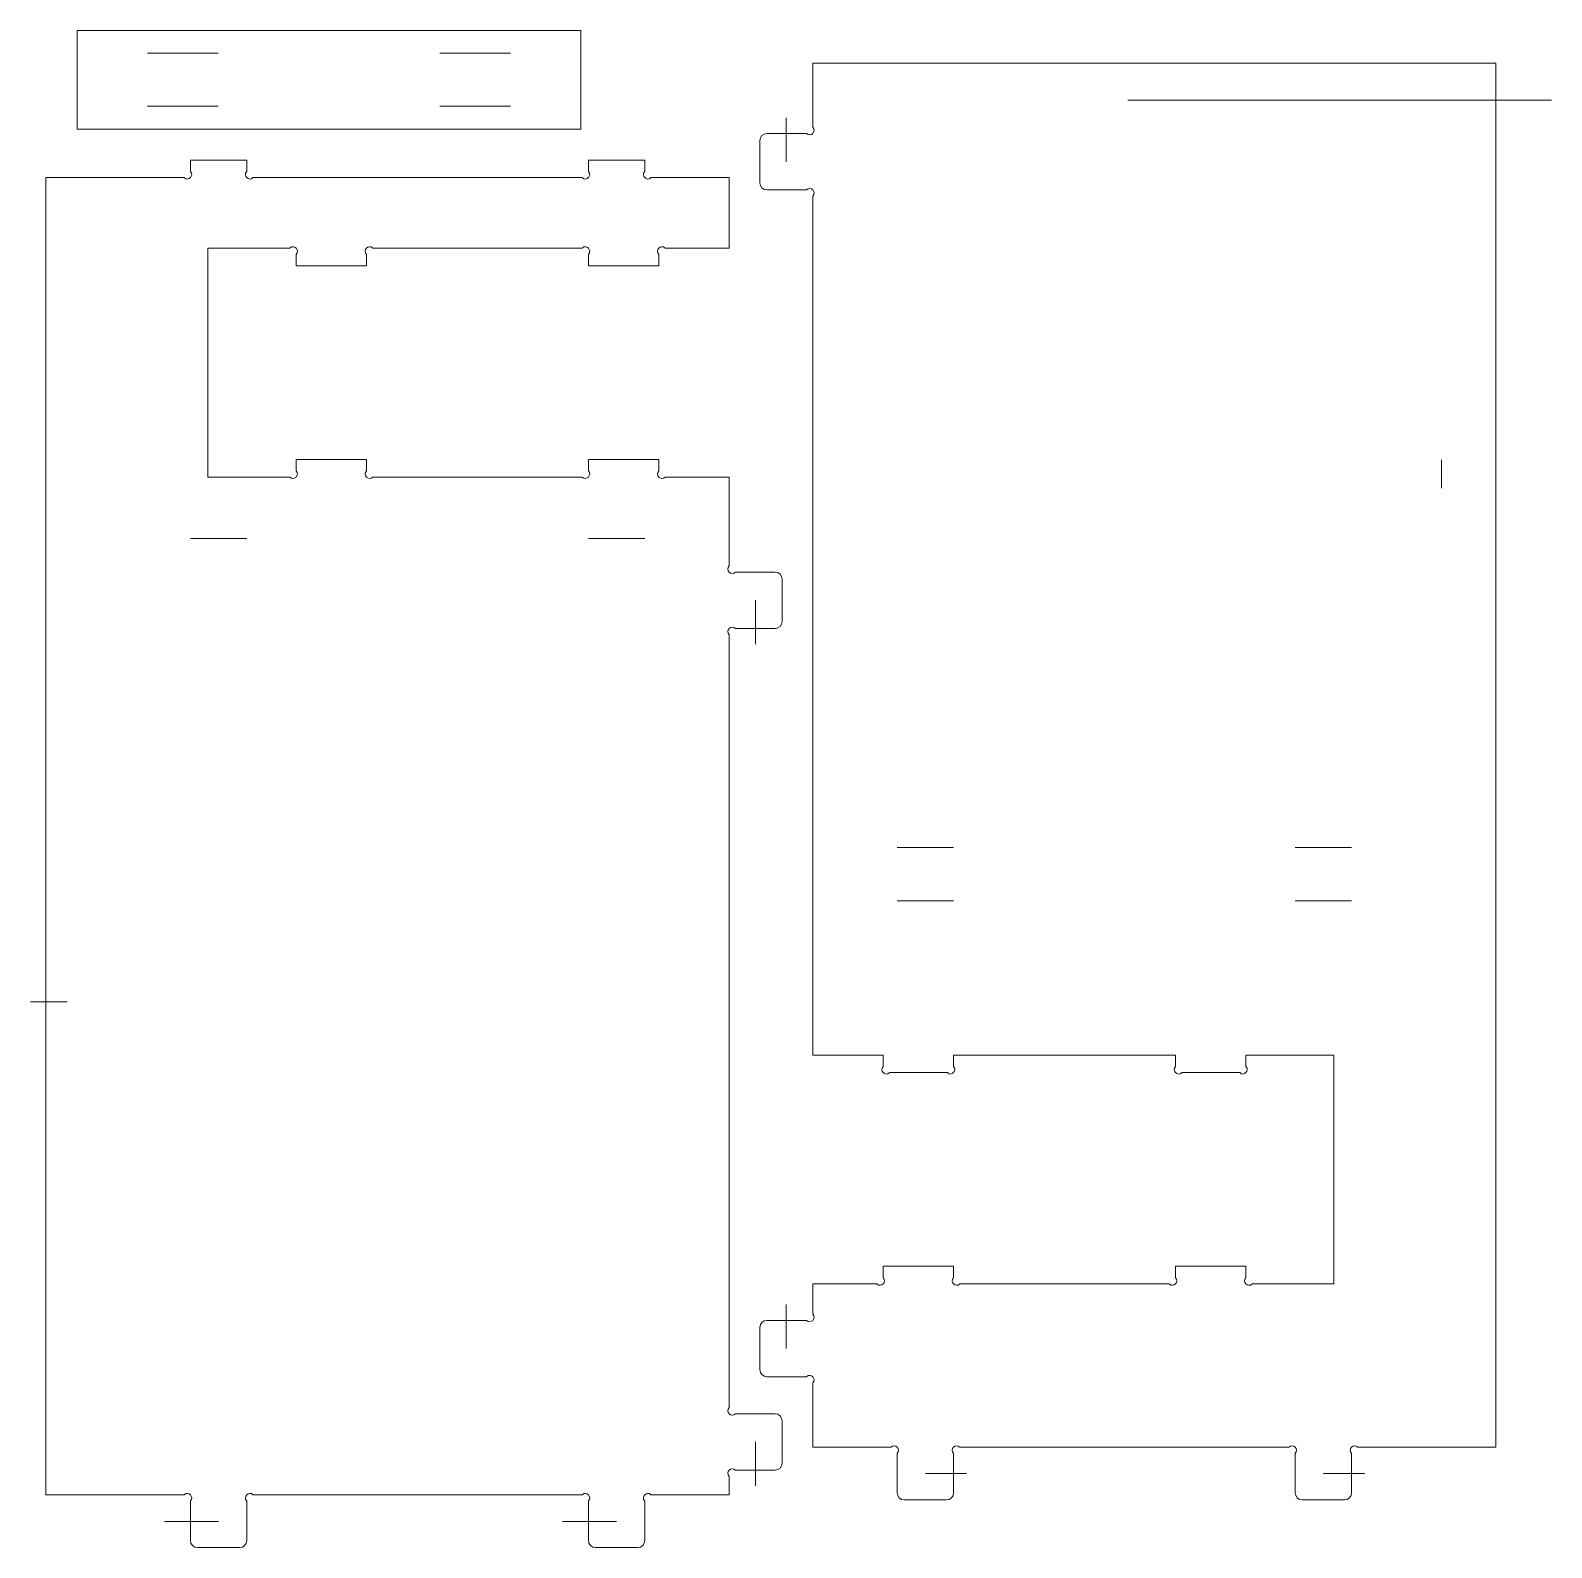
# Model space of a CAD drawing. Header units: millimetres. Extents: x -183 to 205, y -97 to 97.
# Drawn here: x 11.1 to 205.5, y -97 to 96.9 of the extents above; entities that cross this region are included whole.
import ezdxf

# ---------------------------------------------------------------- set-up
doc = ezdxf.new("R2010")
doc.units = ezdxf.units.MM
doc.header["$MEASUREMENT"] = 0
doc.layers.add('Capa 1', color=7, linetype='Continuous')

msp = doc.modelspace()

# ---------------------------------------------------------------- linework, layer by layer
at = {"layer": 'Capa 1', "color": 93, "lineweight": 18}
for points, knots in [([(81.451, 96.9119), (81.4551, 96.9119), (81.4585, 96.9085), (81.4585, 96.9044), (81.4585, 96.9044), (81.4585, 96.9044), (81.4585, 84.3197), (81.4585, 84.3197), (81.4585, 84.3197), (81.4585, 84.3156), (81.4551, 84.3122), (81.451, 84.3122), (81.451, 84.3122), (81.451, 84.3122), (17.1159, 84.3121), (17.1159, 84.3121), (17.1159, 84.3121), (17.1118, 84.3121), (17.1084, 84.3155), (17.1084, 84.3196), (17.1084, 84.3196), (17.1084, 84.3196), (17.1084, 96.9043), (17.1084, 96.9043), (17.1084, 96.9043), (17.1084, 96.9084), (17.1118, 96.9118), (17.1159, 96.9118), (17.1159, 96.9118), (17.1159, 96.9118), (81.451, 96.9119), (81.451, 96.9119)], [0, 0, 0, 0, 0.11111111, 0.11111111, 0.11111111, 0.11111112, 0.22222222, 0.22222222, 0.22222222, 0.22222223, 0.33333333, 0.33333333, 0.33333333, 0.33333334, 0.44444444, 0.44444444, 0.44444444, 0.44444445, 0.55555556, 0.55555556, 0.55555556, 0.55555557, 0.66666667, 0.66666667, 0.66666667, 0.66666668, 0.77777778, 0.77777778, 0.77777778, 0.77777779, 1, 1, 1, 1]), ([(198.3863, -84.1179), (198.3863, -84.1179), (198.3863, 86.8822), (198.3863, 86.8822), (198.3863, 86.8822), (198.3863, 87.6322), (198.3863, 88.3822), (198.3863, 89.1322), (198.3863, 89.1322), (198.3863, 89.1322), (198.3863, 92.7323), (198.3863, 92.7323), (198.3863, 92.7323), (198.3863, 92.7323), (111.0862, 92.7323), (111.0862, 92.7323), (111.0862, 92.7323), (111.0862, 92.7323), (111.0862, 84.5294), (111.0862, 84.5294), (111.0862, 84.5294), (111.6177, 83.9979), (110.8206, 83.2008), (110.289, 83.732), (110.289, 83.732), (110.289, 83.732), (108.8362, 83.732), (108.8362, 83.732), (108.8362, 83.732), (108.0862, 83.732), (107.3362, 83.732), (106.5862, 83.732), (106.5862, 83.732), (106.5862, 83.732), (105.2362, 83.732), (105.2362, 83.732), (105.2362, 83.732), (104.7392, 83.732), (104.3362, 83.3292), (104.3362, 82.8323), (104.3362, 82.8323), (104.3362, 82.8323), (104.3362, 77.4321), (104.3362, 77.4321), (104.3362, 77.4321), (104.3362, 76.935), (104.7391, 76.5321), (105.2362, 76.5321), (105.2362, 76.5321), (105.2362, 76.5321), (110.289, 76.5322), (110.289, 76.5322), (110.289, 76.5322), (110.8206, 77.0637), (111.6177, 76.2663), (111.0862, 75.7348), (111.0862, 75.7348), (111.0862, 75.7348), (111.0862, -34.0146), (111.0862, -34.0146), (111.0862, -34.0146), (111.0862, -34.0146), (120.0865, -34.0146), (120.0865, -34.0146), (120.0865, -34.0146), (120.0865, -34.0146), (120.0865, -35.4672), (120.0865, -35.4672), (120.0865, -35.4672), (119.5547, -35.9987), (120.3521, -36.7961), (120.8836, -36.2646), (120.8836, -36.2646), (120.8836, -36.2646), (128.2888, -36.2645), (128.2888, -36.2645), (128.2888, -36.2645), (128.8206, -36.796), (129.6178, -35.9986), (129.0862, -35.4671), (129.0862, -35.4671), (129.0862, -35.4671), (129.0862, -34.0145), (129.0862, -34.0145), (129.0862, -34.0145), (129.0862, -34.0145), (157.4363, -34.0146), (157.4363, -34.0146), (157.4363, -34.0146), (157.4363, -34.0146), (157.4363, -35.4672), (157.4363, -35.4672), (157.4363, -35.4672), (156.9047, -35.9987), (157.702, -36.7961), (158.2335, -36.2646), (158.2335, -36.2646), (158.2335, -36.2646), (165.639, -36.2645), (165.639, -36.2645), (165.639, -36.2645), (166.1705, -36.796), (166.9677, -35.9986), (166.4361, -35.4671), (166.4361, -35.4671), (166.4361, -35.4671), (166.4361, -34.0145), (166.4361, -34.0145), (166.4361, -34.0145), (166.4361, -34.0145), (177.6864, -34.0146), (177.6864, -34.0146), (177.6864, -34.0146), (177.6864, -34.0146), (177.6864, -63.2645), (177.6864, -63.2645), (177.6864, -63.2645), (177.6864, -63.2645), (167.2338, -63.2645), (167.2338, -63.2645), (167.2338, -63.2645), (166.7022, -63.7963), (165.9047, -62.9986), (166.4362, -62.4674), (166.4362, -62.4674), (166.4362, -62.4674), (166.4362, -61.0145), (166.4362, -61.0145), (166.4362, -61.0145), (166.4362, -61.0145), (157.4363, -61.0145), (157.4363, -61.0145), (157.4363, -61.0145), (157.4363, -61.0145), (157.4363, -62.4674), (157.4363, -62.4674), (157.4363, -62.4674), (157.9677, -62.9986), (157.1704, -63.7963), (156.6391, -63.2645), (156.6391, -63.2645), (156.6391, -63.2645), (129.8836, -63.2645), (129.8836, -63.2645), (129.8836, -63.2645), (129.352, -63.7963), (128.5547, -62.9986), (129.0862, -62.4674), (129.0862, -62.4674), (129.0862, -62.4674), (129.0862, -61.0145), (129.0862, -61.0145), (129.0862, -61.0145), (129.0862, -61.0145), (120.0865, -61.0145), (120.0865, -61.0145), (120.0865, -61.0145), (120.0865, -61.0145), (120.0865, -62.4674), (120.0865, -62.4674), (120.0865, -62.4674), (120.6177, -62.9986), (119.8205, -63.7963), (119.2889, -63.2645), (119.2889, -63.2645), (119.2889, -63.2645), (111.0863, -63.2645), (111.0863, -63.2645), (111.0863, -63.2645), (111.0863, -63.2645), (111.0863, -67.1206), (111.0863, -67.1206), (111.0863, -67.1206), (111.6178, -67.6521), (110.8207, -68.4495), (110.2891, -67.918), (110.2891, -67.918), (110.2891, -67.918), (108.8363, -67.9179), (108.8363, -67.9179), (108.8363, -67.9179), (108.0863, -67.9179), (107.3363, -67.9179), (106.5863, -67.9179), (106.5863, -67.9179), (106.5863, -67.9179), (105.2363, -67.9179), (105.2363, -67.9179), (105.2363, -67.9179), (104.7393, -67.9179), (104.3363, -68.321), (104.3363, -68.8179), (104.3363, -68.8179), (104.3363, -68.8179), (104.3363, -74.2181), (104.3363, -74.2181), (104.3363, -74.2181), (104.3363, -74.715), (104.7392, -75.1181), (105.2363, -75.1181), (105.2363, -75.1181), (105.2363, -75.1181), (110.2891, -75.118), (110.2891, -75.118), (110.2891, -75.118), (110.8207, -74.5865), (111.6178, -75.3836), (111.0863, -75.9151), (111.0863, -75.9151), (111.0863, -75.9151), (111.0863, -84.118), (111.0863, -84.118), (111.0863, -84.118), (111.0863, -84.118), (121.0891, -84.118), (121.0891, -84.118), (121.0891, -84.118), (121.6206, -83.5862), (122.418, -84.3836), (121.8863, -84.9154), (121.8863, -84.9154), (121.8863, -84.9154), (121.8863, -89.9678), (121.8863, -89.9678), (121.8863, -89.9678), (121.8863, -90.4649), (122.2891, -90.868), (122.7864, -90.868), (122.7864, -90.868), (122.7864, -90.868), (128.1862, -90.868), (128.1862, -90.868), (128.1862, -90.868), (128.6835, -90.868), (129.0863, -90.4649), (129.0863, -89.9678), (129.0863, -89.9678), (129.0863, -89.9678), (129.0863, -88.618), (129.0863, -88.618), (129.0863, -88.618), (129.0863, -87.8679), (129.0863, -87.1178), (129.0863, -86.3677), (129.0863, -86.3677), (129.0863, -86.3677), (129.0863, -84.9153), (129.0863, -84.9153), (129.0863, -84.9153), (128.5548, -84.3835), (129.352, -83.5862), (129.8837, -84.1179), (129.8837, -84.1179), (129.8837, -84.1179), (171.9389, -84.118), (171.9389, -84.118), (171.9389, -84.118), (172.4704, -83.5862), (173.2679, -84.3836), (172.7363, -84.9154), (172.7363, -84.9154), (172.7363, -84.9154), (172.7363, -89.9678), (172.7363, -89.9678), (172.7363, -89.9678), (172.7363, -90.4649), (173.1391, -90.868), (173.6363, -90.868), (173.6363, -90.868), (173.6363, -90.868), (179.0363, -90.8679), (179.0363, -90.8679), (179.0363, -90.8679), (179.5333, -90.8679), (179.9364, -90.4648), (179.9364, -89.9677), (179.9364, -89.9677), (179.9364, -89.9677), (179.9364, -88.6179), (179.9364, -88.6179), (179.9364, -88.6179), (179.9364, -87.8678), (179.9364, -87.1177), (179.9364, -86.3676), (179.9364, -86.3676), (179.9364, -86.3676), (179.9364, -84.9152), (179.9364, -84.9152), (179.9364, -84.9152), (179.4049, -84.3834), (180.2021, -83.5861), (180.7338, -84.1178), (180.7338, -84.1178), (180.7338, -84.1178), (198.3863, -84.1179), (198.3863, -84.1179)], [0, 0, 0, 0, 0.01333333, 0.01333333, 0.01333333, 0.01333334, 0.02666667, 0.02666667, 0.02666667, 0.02666668, 0.04, 0.04, 0.04, 0.04000001, 0.05333333, 0.05333333, 0.05333333, 0.05333334, 0.06666667, 0.06666667, 0.06666667, 0.06666668, 0.08, 0.08, 0.08, 0.08000001, 0.09333333, 0.09333333, 0.09333333, 0.09333334, 0.10666667, 0.10666667, 0.10666667, 0.10666668, 0.12, 0.12, 0.12, 0.12000001, 0.13333333, 0.13333333, 0.13333333, 0.13333334, 0.14666667, 0.14666667, 0.14666667, 0.14666668, 0.16, 0.16, 0.16, 0.16000001, 0.17333333, 0.17333333, 0.17333333, 0.17333334, 0.18666667, 0.18666667, 0.18666667, 0.18666668, 0.2, 0.2, 0.2, 0.20000001, 0.21333333, 0.21333333, 0.21333333, 0.21333334, 0.22666667, 0.22666667, 0.22666667, 0.22666668, 0.24, 0.24, 0.24, 0.24000001, 0.25333333, 0.25333333, 0.25333333, 0.25333334, 0.26666667, 0.26666667, 0.26666667, 0.26666668, 0.28, 0.28, 0.28, 0.28000001, 0.29333333, 0.29333333, 0.29333333, 0.29333334, 0.30666667, 0.30666667, 0.30666667, 0.30666668, 0.32, 0.32, 0.32, 0.32000001, 0.33333333, 0.33333333, 0.33333333, 0.33333334, 0.34666667, 0.34666667, 0.34666667, 0.34666668, 0.36, 0.36, 0.36, 0.36000001, 0.37333333, 0.37333333, 0.37333333, 0.37333334, 0.38666667, 0.38666667, 0.38666667, 0.38666668, 0.4, 0.4, 0.4, 0.40000001, 0.41333333, 0.41333333, 0.41333333, 0.41333334, 0.42666667, 0.42666667, 0.42666667, 0.42666668, 0.44, 0.44, 0.44, 0.44000001, 0.45333333, 0.45333333, 0.45333333, 0.45333334, 0.46666667, 0.46666667, 0.46666667, 0.46666668, 0.48, 0.48, 0.48, 0.48000001, 0.49333333, 0.49333333, 0.49333333, 0.49333334, 0.50666667, 0.50666667, 0.50666667, 0.50666668, 0.52, 0.52, 0.52, 0.52000001, 0.53333333, 0.53333333, 0.53333333, 0.53333334, 0.54666667, 0.54666667, 0.54666667, 0.54666668, 0.56, 0.56, 0.56, 0.56000001, 0.57333333, 0.57333333, 0.57333333, 0.57333334, 0.58666667, 0.58666667, 0.58666667, 0.58666668, 0.6, 0.6, 0.6, 0.60000001, 0.61333333, 0.61333333, 0.61333333, 0.61333334, 0.62666667, 0.62666667, 0.62666667, 0.62666668, 0.64, 0.64, 0.64, 0.64000001, 0.65333333, 0.65333333, 0.65333333, 0.65333334, 0.66666667, 0.66666667, 0.66666667, 0.66666668, 0.68, 0.68, 0.68, 0.68000001, 0.69333333, 0.69333333, 0.69333333, 0.69333334, 0.70666667, 0.70666667, 0.70666667, 0.70666668, 0.72, 0.72, 0.72, 0.72000001, 0.73333333, 0.73333333, 0.73333333, 0.73333334, 0.74666667, 0.74666667, 0.74666667, 0.74666668, 0.76, 0.76, 0.76, 0.76000001, 0.77333333, 0.77333333, 0.77333333, 0.77333334, 0.78666667, 0.78666667, 0.78666667, 0.78666668, 0.8, 0.8, 0.8, 0.80000001, 0.81333333, 0.81333333, 0.81333333, 0.81333334, 0.82666667, 0.82666667, 0.82666667, 0.82666668, 0.84, 0.84, 0.84, 0.84000001, 0.85333333, 0.85333333, 0.85333333, 0.85333334, 0.86666667, 0.86666667, 0.86666667, 0.86666668, 0.88, 0.88, 0.88, 0.88000001, 0.89333333, 0.89333333, 0.89333333, 0.89333334, 0.90666667, 0.90666667, 0.90666667, 0.90666668, 0.92, 0.92, 0.92, 0.92000001, 0.93333333, 0.93333333, 0.93333333, 0.93333334, 0.94666667, 0.94666667, 0.94666667, 0.94666668, 0.96, 0.96, 0.96, 0.96000001, 0.97333333, 0.97333333, 0.97333333, 0.97333334, 1, 1, 1, 1]), ([(13.1279, 78.0967), (13.1279, 78.0967), (30.7806, 78.0967), (30.7806, 78.0967), (30.7806, 78.0967), (31.3121, 77.5652), (32.1095, 78.3626), (31.578, 78.8941), (31.578, 78.8941), (31.578, 78.8941), (31.578, 80.3467), (31.578, 80.3467), (31.578, 80.3467), (31.578, 80.3467), (38.7778, 80.3467), (38.7778, 80.3467), (38.7778, 80.3467), (38.7778, 80.3467), (38.7778, 78.8941), (38.7778, 78.8941), (38.7778, 78.8941), (38.2463, 78.3626), (39.0437, 77.5652), (39.5752, 78.0967), (39.5752, 78.0967), (39.5752, 78.0967), (81.6304, 78.0967), (81.6304, 78.0967), (81.6304, 78.0967), (82.1622, 77.5652), (82.9593, 78.3626), (82.4278, 78.8941), (82.4278, 78.8941), (82.4278, 78.8941), (82.4278, 80.3467), (82.4278, 80.3467), (82.4278, 80.3467), (82.4278, 80.3467), (89.6279, 80.3467), (89.6279, 80.3467), (89.6279, 80.3467), (89.6279, 80.3467), (89.6279, 78.8941), (89.6279, 78.8941), (89.6279, 78.8941), (89.0964, 78.3626), (89.8935, 77.5652), (90.425, 78.0967), (90.425, 78.0967), (90.425, 78.0967), (100.4278, 78.0967), (100.4278, 78.0967), (100.4278, 78.0967), (100.4278, 78.0967), (100.4278, 69.0967), (100.4278, 69.0967), (100.4278, 69.0967), (100.4278, 69.0967), (92.2252, 69.0968), (92.2252, 69.0968), (92.2252, 69.0968), (91.694, 69.6286), (90.8963, 68.8309), (91.4278, 68.2994), (91.4278, 68.2994), (91.4278, 68.2994), (91.4278, 66.8468), (91.4278, 66.8468), (91.4278, 66.8468), (91.4278, 66.8468), (82.4278, 66.8468), (82.4278, 66.8468), (82.4278, 66.8468), (82.4278, 66.8468), (82.4278, 68.2994), (82.4278, 68.2994), (82.4278, 68.2994), (82.9593, 68.8309), (82.1622, 69.6285), (81.6304, 69.0968), (81.6304, 69.0968), (81.6304, 69.0968), (54.8752, 69.0968), (54.8752, 69.0968), (54.8752, 69.0968), (54.3437, 69.6286), (53.5463, 68.8309), (54.0778, 68.2994), (54.0778, 68.2994), (54.0778, 68.2994), (54.0778, 66.8468), (54.0778, 66.8468), (54.0778, 66.8468), (54.0778, 66.8468), (45.0779, 66.8468), (45.0779, 66.8468), (45.0779, 66.8468), (45.0779, 66.8468), (45.0779, 68.2994), (45.0779, 68.2994), (45.0779, 68.2994), (45.6094, 68.8309), (44.812, 69.6285), (44.2805, 69.0968), (44.2805, 69.0968), (44.2805, 69.0968), (33.8279, 69.0968), (33.8279, 69.0968), (33.8279, 69.0968), (33.8279, 69.0968), (33.8279, 39.8469), (33.8279, 39.8469), (33.8279, 39.8469), (33.8279, 39.8469), (44.2805, 39.8469), (44.2805, 39.8469), (44.2805, 39.8469), (44.812, 39.3151), (45.6094, 40.1125), (45.0779, 40.6443), (45.0779, 40.6443), (45.0779, 40.6443), (45.0779, 42.0969), (45.0779, 42.0969), (45.0779, 42.0969), (45.0779, 42.0969), (54.0778, 42.0969), (54.0778, 42.0969), (54.0778, 42.0969), (54.0778, 42.0969), (54.0778, 40.6443), (54.0778, 40.6443), (54.0778, 40.6443), (53.5463, 40.1125), (54.3437, 39.3152), (54.8752, 39.8469), (54.8752, 39.8469), (54.8752, 39.8469), (81.6304, 39.8469), (81.6304, 39.8469), (81.6304, 39.8469), (82.1622, 39.3151), (82.9593, 40.1125), (82.4278, 40.6443), (82.4278, 40.6443), (82.4278, 40.6443), (82.4278, 42.0969), (82.4278, 42.0969), (82.4278, 42.0969), (82.4278, 42.0969), (91.4278, 42.0969), (91.4278, 42.0969), (91.4278, 42.0969), (91.4278, 42.0969), (91.4278, 40.6443), (91.4278, 40.6443), (91.4278, 40.6443), (90.8963, 40.1125), (91.6939, 39.3152), (92.2252, 39.8469), (92.2252, 39.8469), (92.2252, 39.8469), (100.4278, 39.8469), (100.4278, 39.8469), (100.4278, 39.8469), (100.4278, 39.8469), (100.4278, 28.4938), (100.4278, 28.4938), (100.4278, 28.4938), (99.8963, 27.9626), (100.6937, 27.1652), (101.2252, 27.6967), (101.2252, 27.6967), (101.2252, 27.6967), (106.2781, 27.6967), (106.2781, 27.6967), (106.2781, 27.6967), (106.7752, 27.6967), (107.1778, 27.2939), (107.1778, 26.7967), (107.1778, 26.7967), (107.1778, 26.7967), (107.1778, 21.3968), (107.1778, 21.3968), (107.1778, 21.3968), (107.1778, 20.8997), (106.7752, 20.4968), (106.2781, 20.4968), (106.2781, 20.4968), (106.2781, 20.4968), (104.9278, 20.4969), (104.9278, 20.4969), (104.9278, 20.4969), (104.1778, 20.4969), (103.4278, 20.4969), (102.6778, 20.4969), (102.6778, 20.4969), (102.6778, 20.4969), (101.2252, 20.4969), (101.2252, 20.4969), (101.2252, 20.4969), (100.6937, 21.0281), (99.8963, 20.231), (100.4278, 19.6995), (100.4278, 19.6995), (100.4278, 19.6995), (100.4278, -79.056), (100.4278, -79.056), (100.4278, -79.056), (99.8963, -79.5878), (100.6937, -80.3849), (101.2252, -79.8534), (101.2252, -79.8534), (101.2252, -79.8534), (106.2781, -79.8534), (106.2781, -79.8534), (106.2781, -79.8534), (106.7752, -79.8534), (107.1778, -80.2565), (107.1778, -80.7534), (107.1778, -80.7534), (107.1778, -80.7534), (107.1778, -86.1536), (107.1778, -86.1536), (107.1778, -86.1536), (107.1778, -86.6505), (106.7752, -87.0536), (106.2781, -87.0536), (106.2781, -87.0536), (106.2781, -87.0536), (104.9278, -87.0535), (104.9278, -87.0535), (104.9278, -87.0535), (104.1778, -87.0535), (103.4278, -87.0535), (102.6778, -87.0535), (102.6778, -87.0535), (102.6778, -87.0535), (101.2252, -87.0535), (101.2252, -87.0535), (101.2252, -87.0535), (100.6937, -86.5217), (99.8963, -87.3194), (100.4278, -87.8506), (100.4278, -87.8506), (100.4278, -87.8506), (100.4278, -90.2034), (100.4278, -90.2034), (100.4278, -90.2034), (100.4278, -90.2034), (90.4251, -90.2034), (90.4251, -90.2034), (90.4251, -90.2034), (89.8936, -89.6719), (89.0965, -90.469), (89.628, -91.0005), (89.628, -91.0005), (89.628, -91.0005), (89.628, -96.0534), (89.628, -96.0534), (89.628, -96.0534), (89.628, -96.5503), (89.2249, -96.9534), (88.728, -96.9534), (88.728, -96.9534), (88.728, -96.9534), (83.3281, -96.9534), (83.3281, -96.9534), (83.3281, -96.9534), (82.831, -96.9534), (82.4279, -96.5503), (82.4279, -96.0534), (82.4279, -96.0534), (82.4279, -96.0534), (82.4279, -94.7031), (82.4279, -94.7031), (82.4279, -94.7031), (82.4279, -93.9532), (82.4279, -93.2033), (82.4279, -92.4534), (82.4279, -92.4534), (82.4279, -92.4534), (82.4279, -91.0005), (82.4279, -91.0005), (82.4279, -91.0005), (82.9594, -90.469), (82.1623, -89.6719), (81.6305, -90.2034), (81.6305, -90.2034), (81.6305, -90.2034), (39.5752, -90.2034), (39.5752, -90.2034), (39.5752, -90.2034), (39.0437, -89.6719), (38.2463, -90.469), (38.7778, -91.0005), (38.7778, -91.0005), (38.7778, -91.0005), (38.7778, -96.0534), (38.7778, -96.0534), (38.7778, -96.0534), (38.7778, -96.5503), (38.3752, -96.9534), (37.8778, -96.9534), (37.8778, -96.9534), (37.8778, -96.9534), (32.4779, -96.9534), (32.4779, -96.9534), (32.4779, -96.9534), (31.9808, -96.9534), (31.5779, -96.5503), (31.5779, -96.0534), (31.5779, -96.0534), (31.5779, -96.0534), (31.5779, -94.7031), (31.5779, -94.7031), (31.5779, -94.7031), (31.5779, -93.9532), (31.5779, -93.2033), (31.5779, -92.4534), (31.5779, -92.4534), (31.5779, -92.4534), (31.5779, -91.0005), (31.5779, -91.0005), (31.5779, -91.0005), (32.1094, -90.469), (31.312, -89.6719), (30.7805, -90.2034), (30.7805, -90.2034), (30.7805, -90.2034), (13.1279, -90.2035), (13.1279, -90.2035), (13.1279, -90.2035), (13.1279, -90.2035), (13.1279, -28.3283), (13.1279, -28.3283), (13.1279, -28.3283), (13.1279, -27.5783), (13.1279, -26.8283), (13.1279, -26.0783), (13.1279, -26.0783), (13.1279, -26.0783), (13.1279, 78.0967), (13.1279, 78.0967)], [0, 0, 0, 0, 0.01149425, 0.01149425, 0.01149425, 0.01149426, 0.02298851, 0.02298851, 0.02298851, 0.02298852, 0.03448276, 0.03448276, 0.03448276, 0.03448277, 0.04597701, 0.04597701, 0.04597701, 0.04597702, 0.05747126, 0.05747126, 0.05747126, 0.05747127, 0.06896552, 0.06896552, 0.06896552, 0.06896553, 0.08045977, 0.08045977, 0.08045977, 0.08045978, 0.09195402, 0.09195402, 0.09195402, 0.09195403, 0.10344828, 0.10344828, 0.10344828, 0.10344829, 0.11494253, 0.11494253, 0.11494253, 0.11494254, 0.12643678, 0.12643678, 0.12643678, 0.12643679, 0.13793103, 0.13793103, 0.13793103, 0.13793104, 0.14942529, 0.14942529, 0.14942529, 0.1494253, 0.16091954, 0.16091954, 0.16091954, 0.16091955, 0.17241379, 0.17241379, 0.17241379, 0.1724138, 0.18390805, 0.18390805, 0.18390805, 0.18390806, 0.1954023, 0.1954023, 0.1954023, 0.19540231, 0.20689655, 0.20689655, 0.20689655, 0.20689656, 0.2183908, 0.2183908, 0.2183908, 0.21839081, 0.22988506, 0.22988506, 0.22988506, 0.22988507, 0.24137931, 0.24137931, 0.24137931, 0.24137932, 0.25287356, 0.25287356, 0.25287356, 0.25287357, 0.26436782, 0.26436782, 0.26436782, 0.26436783, 0.27586207, 0.27586207, 0.27586207, 0.27586208, 0.28735632, 0.28735632, 0.28735632, 0.28735633, 0.29885057, 0.29885057, 0.29885057, 0.29885058, 0.31034483, 0.31034483, 0.31034483, 0.31034484, 0.32183908, 0.32183908, 0.32183908, 0.32183909, 0.33333333, 0.33333333, 0.33333333, 0.33333334, 0.34482759, 0.34482759, 0.34482759, 0.3448276, 0.35632184, 0.35632184, 0.35632184, 0.35632185, 0.36781609, 0.36781609, 0.36781609, 0.3678161, 0.37931034, 0.37931034, 0.37931034, 0.37931035, 0.3908046, 0.3908046, 0.3908046, 0.39080461, 0.40229885, 0.40229885, 0.40229885, 0.40229886, 0.4137931, 0.4137931, 0.4137931, 0.41379311, 0.42528736, 0.42528736, 0.42528736, 0.42528737, 0.43678161, 0.43678161, 0.43678161, 0.43678162, 0.44827586, 0.44827586, 0.44827586, 0.44827587, 0.45977011, 0.45977011, 0.45977011, 0.45977012, 0.47126437, 0.47126437, 0.47126437, 0.47126438, 0.48275862, 0.48275862, 0.48275862, 0.48275863, 0.49425287, 0.49425287, 0.49425287, 0.49425288, 0.50574713, 0.50574713, 0.50574713, 0.50574714, 0.51724138, 0.51724138, 0.51724138, 0.51724139, 0.52873563, 0.52873563, 0.52873563, 0.52873564, 0.54022989, 0.54022989, 0.54022989, 0.5402299, 0.55172414, 0.55172414, 0.55172414, 0.55172415, 0.56321839, 0.56321839, 0.56321839, 0.5632184, 0.57471264, 0.57471264, 0.57471264, 0.57471265, 0.5862069, 0.5862069, 0.5862069, 0.58620691, 0.59770115, 0.59770115, 0.59770115, 0.59770116, 0.6091954, 0.6091954, 0.6091954, 0.60919541, 0.62068966, 0.62068966, 0.62068966, 0.62068967, 0.63218391, 0.63218391, 0.63218391, 0.63218392, 0.64367816, 0.64367816, 0.64367816, 0.64367817, 0.65517241, 0.65517241, 0.65517241, 0.65517242, 0.66666667, 0.66666667, 0.66666667, 0.66666668, 0.67816092, 0.67816092, 0.67816092, 0.67816093, 0.68965517, 0.68965517, 0.68965517, 0.68965518, 0.70114943, 0.70114943, 0.70114943, 0.70114944, 0.71264368, 0.71264368, 0.71264368, 0.71264369, 0.72413793, 0.72413793, 0.72413793, 0.72413794, 0.73563218, 0.73563218, 0.73563218, 0.73563219, 0.74712644, 0.74712644, 0.74712644, 0.74712645, 0.75862069, 0.75862069, 0.75862069, 0.7586207, 0.77011494, 0.77011494, 0.77011494, 0.77011495, 0.7816092, 0.7816092, 0.7816092, 0.78160921, 0.79310345, 0.79310345, 0.79310345, 0.79310346, 0.8045977, 0.8045977, 0.8045977, 0.80459771, 0.81609195, 0.81609195, 0.81609195, 0.81609196, 0.82758621, 0.82758621, 0.82758621, 0.82758622, 0.83908046, 0.83908046, 0.83908046, 0.83908047, 0.85057471, 0.85057471, 0.85057471, 0.85057472, 0.86206897, 0.86206897, 0.86206897, 0.86206898, 0.87356322, 0.87356322, 0.87356322, 0.87356323, 0.88505747, 0.88505747, 0.88505747, 0.88505748, 0.89655172, 0.89655172, 0.89655172, 0.89655173, 0.90804598, 0.90804598, 0.90804598, 0.90804599, 0.91954023, 0.91954023, 0.91954023, 0.91954024, 0.93103448, 0.93103448, 0.93103448, 0.93103449, 0.94252874, 0.94252874, 0.94252874, 0.94252875, 0.95402299, 0.95402299, 0.95402299, 0.954023, 0.96551724, 0.96551724, 0.96551724, 0.96551725, 0.97701149, 0.97701149, 0.97701149, 0.9770115, 1, 1, 1, 1])]:
    msp.add_open_spline(points, degree=3, knots=knots, dxfattribs=at)
at = {"layer": 'Capa 1', "color": 133, "lineweight": 18}
for points in [[(35.1086, 94.022), (35.1086, 94.022), (26.1083, 94.022), (26.1083, 94.022)], [(63.4585, 94.022), (63.4585, 94.022), (72.4585, 94.022), (72.4585, 94.022)], [(205.487, 88.0071), (205.487, 88.0071), (151.3613, 88.0071), (151.3613, 88.0071)], [(26.1083, 87.2168), (26.1083, 87.2168), (35.1086, 87.2168), (35.1086, 87.2168)], [(63.4585, 87.2505), (63.4585, 87.2505), (72.4585, 87.2505), (72.4585, 87.2505)], [(107.7112, 85.7576), (107.7112, 85.7576), (107.7112, 80.1321), (107.7112, 80.1321)], [(191.4307, 38.4356), (191.4307, 38.4356), (191.4307, 42.0354), (191.4307, 42.0354)], [(31.5779, 31.9881), (31.5779, 31.9881), (38.7777, 31.9881), (38.7777, 31.9881)], [(82.4278, 31.9881), (82.4278, 31.9881), (89.6279, 31.9881), (89.6279, 31.9881)], [(103.778, 24.0967), (103.778, 24.0967), (103.778, 18.4712), (103.778, 18.4712)], [(121.8862, -7.4816), (121.8862, -7.4816), (129.0862, -7.4816), (129.0862, -7.4816)], [(172.7362, -7.5127), (172.7362, -7.5127), (179.9363, -7.5127), (179.9363, -7.5127)], [(121.8862, -14.3016), (121.8862, -14.3016), (129.0862, -14.3016), (129.0862, -14.3016)], [(172.7362, -14.3016), (172.7362, -14.3016), (179.9363, -14.3016), (179.9363, -14.3016)], [(15.8277, -27.2033), (15.8277, -27.2033), (11.1426, -27.2033), (11.1426, -27.2033)], [(107.7112, -65.8924), (107.7112, -65.8924), (107.7112, -71.5179), (107.7112, -71.5179)], [(103.778, -83.4531), (103.778, -83.4531), (103.778, -89.0786), (103.778, -89.0786)], [(125.4864, -87.4929), (125.4864, -87.4929), (130.7413, -87.4929), (130.7413, -87.4929)], [(176.3363, -87.4929), (176.3363, -87.4929), (181.5912, -87.4929), (181.5912, -87.4929)], [(28.262, -93.6131), (28.262, -93.6131), (35.178, -93.6131), (35.178, -93.6131)], [(79.1118, -93.6131), (79.1118, -93.6131), (86.0278, -93.6131), (86.0278, -93.6131)]]:
    msp.add_open_spline(points, degree=3, dxfattribs=at)

doc.saveas('drawing.dxf')
